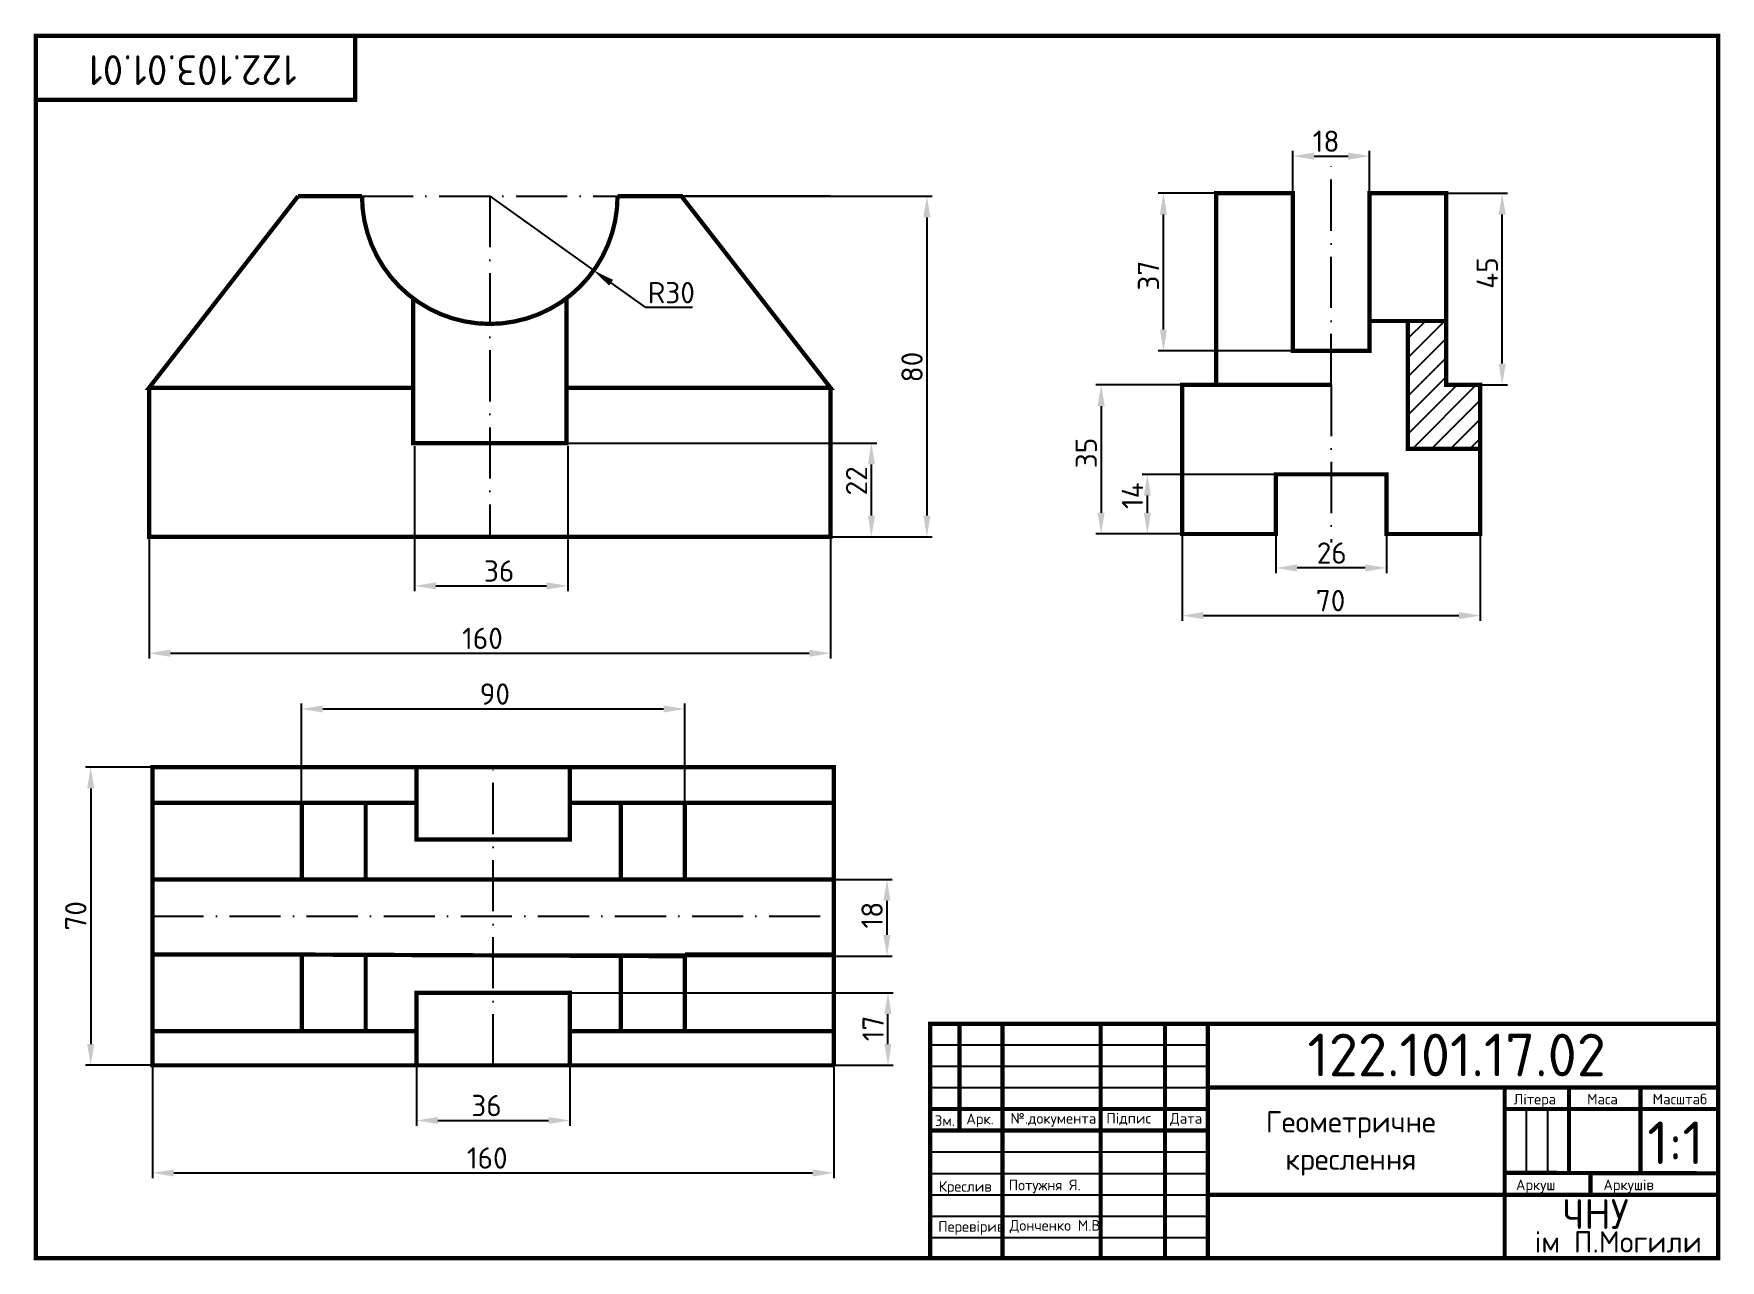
# Model space of a CAD drawing. Header units: millimetres. Extents: x 20 to 416, y 4 to 292.
import ezdxf
from ezdxf.enums import TextEntityAlignment as Align

# ---------------------------------------------------------------- set-up
doc = ezdxf.new("R2010")
doc.units = ezdxf.units.MM
doc.header["$PDMODE"] = 34
doc.header["$PDSIZE"] = -3
doc.linetypes.add('ACAD_ISO10W100', pattern=[18, 12, -3, 0, -3])
for name, color, linetype in [('Dim', 5, 'Continuous'), ('Kontur', 7, 'Continuous'), ('Osy', 1, 'ACAD_ISO10W100')]:
    doc.layers.add(name, color=color, linetype=linetype)
doc.styles.get("Standard").update_dxf_attribs({"font": 'isocpeur.ttf'})
doc.dimstyles.new('ESKD', dxfattribs={"dimtxt": 5, "dimasz": 5, "dimexe": 1.25, "dimexo": 0, "dimgap": 1, "dimtad": 1, "dimtoh": 1, "dimdec": 1, "dimtxsty": 'Standard', "dimcen": 2.5, "dimclrd": 256, "dimclre": 256, "dimclrt": 256, "dimadec": 0, "dimazin": 0, "dimtfac": 1, "dimtdec": 1, "dimtmove": 0, "dimatfit": 3, "dimfxl": 1, "dimarcsym": 0})
doc.dimstyles.new('ESKD_', dxfattribs={"dimtxt": 5, "dimasz": 5, "dimexe": 1.25, "dimexo": 0, "dimgap": 1, "dimtad": 1, "dimtoh": 1, "dimdec": 1, "dimtxsty": 'Standard', "dimcen": 2.5, "dimclrd": 256, "dimclre": 256, "dimclrt": 256, "dimadec": 0, "dimazin": 0, "dimtfac": 1, "dimtdec": 1, "dimtmove": 0, "dimatfit": 3, "dimfxl": 1, "dimtfillclr": 256, "dimlwd": -1, "dimlwe": -1, "dimarcsym": 0})

# ---------------------------------------------------------------- blocks, each defined once
blk = doc.blocks.new('*D2')
at = {"layer": 'Defpoints', "color": 0, "transparency": 16777216}
for p in [(46.58, 174.36), (206.58, 174.36), (206.58, 147.03)]:
    blk.add_point(p, dxfattribs=at)
at = {"layer": 'Dim', "lineweight": -2, "transparency": 16777216}
for p, q in [((46.58, 174.36), (46.58, 145.78)), ((206.58, 174.36), (206.58, 145.78)), ((51.58, 147.03), (201.58, 147.03))]:
    blk.add_line(p, q, dxfattribs=at)
at = {"layer": 'Dim', "transparency": 16777216}
for points in [[(51.58, 147.87), (51.58, 146.2), (46.58, 147.03)], [(201.58, 147.87), (201.58, 146.2), (206.58, 147.03)]]:
    blk.add_solid(points, dxfattribs=at)
at = {"layer": 'Dim', "transparency": 16777216, "insert": (124.87, 150.53), "char_height": 5, "attachment_point": 5}
blk.add_mtext('160', dxfattribs=at)
blk = doc.blocks.new('*D3')
at = {"layer": 'Defpoints', "color": 0, "transparency": 16777216}
for p in [(108.93, 195.68), (144.93, 195.68), (144.93, 162.85)]:
    blk.add_point(p, dxfattribs=at)
at = {"layer": 'Dim', "lineweight": -2, "transparency": 16777216}
for p, q in [((108.93, 195.68), (108.93, 161.6)), ((144.93, 195.68), (144.93, 161.6)), ((113.93, 162.85), (139.93, 162.85))]:
    blk.add_line(p, q, dxfattribs=at)
at = {"layer": 'Dim', "transparency": 16777216}
for points in [[(113.93, 163.68), (113.93, 162.01), (108.93, 162.85)], [(139.93, 163.68), (139.93, 162.01), (144.93, 162.85)]]:
    blk.add_solid(points, dxfattribs=at)
at = {"layer": 'Dim', "transparency": 16777216, "insert": (128.78, 166.35), "char_height": 5, "attachment_point": 5}
blk.add_mtext('36', dxfattribs=at)
blk = doc.blocks.new('*D4')
at = {"layer": 'Defpoints', "color": 0, "transparency": 16777216}
for p in [(144.58, 196.36), (216.19, 196.36), (144.58, 174.36)]:
    blk.add_point(p, dxfattribs=at)
at = {"layer": 'Dim', "lineweight": -2, "transparency": 16777216}
for p, q in [((144.58, 196.36), (217.44, 196.36)), ((216.19, 179.36), (216.19, 191.36)), ((144.58, 174.36), (217.44, 174.36))]:
    blk.add_line(p, q, dxfattribs=at)
at = {"layer": 'Dim', "transparency": 16777216}
for points in [[(215.36, 191.36), (217.03, 191.36), (216.19, 196.36)], [(215.36, 179.36), (217.03, 179.36), (216.19, 174.36)]]:
    blk.add_solid(points, dxfattribs=at)
at = {"layer": 'Dim', "transparency": 16777216, "insert": (212.69, 187.51), "char_height": 5, "attachment_point": 5, "rotation": 90}
blk.add_mtext('22', dxfattribs=at)
blk = doc.blocks.new('*D6')
at = {"layer": 'Defpoints', "color": 0, "transparency": 16777216}
for p in [(280.98, 189.04), (311.14, 189.04), (311.14, 175.04)]:
    blk.add_point(p, dxfattribs=at)
at = {"layer": 'Dim', "lineweight": -2, "transparency": 16777216}
for p, q in [((311.14, 189.04), (279.73, 189.04)), ((280.98, 180.04), (280.98, 184.04)), ((311.14, 175.04), (279.73, 175.04))]:
    blk.add_line(p, q, dxfattribs=at)
at = {"layer": 'Dim', "transparency": 16777216}
for points in [[(280.15, 184.04), (281.82, 184.04), (280.98, 189.04)], [(280.15, 180.04), (281.82, 180.04), (280.98, 175.04)]]:
    blk.add_solid(points, dxfattribs=at)
at = {"layer": 'Dim', "transparency": 16777216, "insert": (277.48, 184.04), "char_height": 5, "attachment_point": 5, "rotation": 90}
blk.add_mtext('14', dxfattribs=at)
blk = doc.blocks.new('*D7')
at = {"layer": 'Defpoints', "color": 0, "transparency": 16777216}
for p in [(289.14, 175.04), (359.14, 175.04), (359.14, 155.88)]:
    blk.add_point(p, dxfattribs=at)
at = {"layer": 'Dim', "lineweight": -2, "transparency": 16777216}
for p, q in [((289.14, 175.04), (289.14, 154.63)), ((359.14, 175.04), (359.14, 154.63)), ((294.14, 155.88), (354.14, 155.88))]:
    blk.add_line(p, q, dxfattribs=at)
at = {"layer": 'Dim', "transparency": 16777216}
for points in [[(294.14, 156.71), (294.14, 155.05), (289.14, 155.88)], [(354.14, 156.71), (354.14, 155.05), (359.14, 155.88)]]:
    blk.add_solid(points, dxfattribs=at)
at = {"layer": 'Dim', "transparency": 16777216, "insert": (324, 159.38), "char_height": 5, "attachment_point": 5}
blk.add_mtext('70', dxfattribs=at)
blk = doc.blocks.new('*D9')
at = {"layer": 'Defpoints', "color": 0, "transparency": 16777216}
for p in [(311.14, 175.04), (337.14, 175.04), (311.14, 167.06)]:
    blk.add_point(p, dxfattribs=at)
at = {"layer": 'Dim', "lineweight": -2, "transparency": 16777216}
for p, q in [((311.14, 175.04), (311.14, 165.81)), ((337.14, 175.04), (337.14, 165.81)), ((332.14, 167.06), (316.14, 167.06))]:
    blk.add_line(p, q, dxfattribs=at)
at = {"layer": 'Dim', "transparency": 16777216}
for points in [[(316.14, 167.9), (316.14, 166.23), (311.14, 167.06)], [(332.14, 167.9), (332.14, 166.23), (337.14, 167.06)]]:
    blk.add_solid(points, dxfattribs=at)
at = {"layer": 'Dim', "transparency": 16777216, "insert": (324.28, 170.56), "char_height": 5, "attachment_point": 5}
blk.add_mtext('26', dxfattribs=at)
blk = doc.blocks.new('*D10')
at = {"layer": 'Defpoints', "color": 0, "transparency": 16777216}
for p in [(289.14, 210.04), (270.13, 175.04), (289.14, 175.04)]:
    blk.add_point(p, dxfattribs=at)
at = {"layer": 'Dim', "lineweight": -2, "transparency": 16777216}
for p, q in [((289.14, 210.04), (268.88, 210.04)), ((270.13, 205.04), (270.13, 180.04)), ((289.14, 175.04), (268.88, 175.04))]:
    blk.add_line(p, q, dxfattribs=at)
at = {"layer": 'Dim', "transparency": 16777216}
for points in [[(269.29, 205.04), (270.96, 205.04), (270.13, 210.04)], [(269.29, 180.04), (270.96, 180.04), (270.13, 175.04)]]:
    blk.add_solid(points, dxfattribs=at)
at = {"layer": 'Dim', "transparency": 16777216, "insert": (266.63, 194.05), "char_height": 5, "attachment_point": 5, "rotation": 90}
blk.add_mtext('35', dxfattribs=at)
blk = doc.blocks.new('*D11')
at = {"layer": 'Defpoints', "color": 0, "transparency": 16777216}
for p in [(284.75, 255.04), (315.14, 255.04), (315.14, 218.04)]:
    blk.add_point(p, dxfattribs=at)
at = {"layer": 'Dim', "lineweight": -2, "transparency": 16777216}
for p, q in [((315.14, 255.04), (283.5, 255.04)), ((284.75, 223.04), (284.75, 250.04)), ((315.14, 218.04), (283.5, 218.04))]:
    blk.add_line(p, q, dxfattribs=at)
at = {"layer": 'Dim', "transparency": 16777216}
for points in [[(283.92, 250.04), (285.59, 250.04), (284.75, 255.04)], [(283.92, 223.04), (285.59, 223.04), (284.75, 218.04)]]:
    blk.add_solid(points, dxfattribs=at)
at = {"layer": 'Dim', "transparency": 16777216, "insert": (281.25, 235.68), "char_height": 5, "attachment_point": 5, "rotation": 90}
blk.add_mtext('37', dxfattribs=at)
blk = doc.blocks.new('*D12')
at = {"layer": 'Defpoints', "color": 0, "transparency": 16777216}
for p in [(333.14, 263.76), (315.14, 255.04), (333.14, 255.04)]:
    blk.add_point(p, dxfattribs=at)
at = {"layer": 'Dim', "lineweight": -2, "transparency": 16777216}
for p, q in [((315.14, 255.04), (315.14, 265.01)), ((320.14, 263.76), (328.14, 263.76)), ((333.14, 255.04), (333.14, 265.01))]:
    blk.add_line(p, q, dxfattribs=at)
at = {"layer": 'Dim', "transparency": 16777216}
for points in [[(320.14, 264.59), (320.14, 262.92), (315.14, 263.76)], [(328.14, 264.59), (328.14, 262.92), (333.14, 263.76)]]:
    blk.add_solid(points, dxfattribs=at)
at = {"layer": 'Dim', "transparency": 16777216, "insert": (322.96, 267.26), "char_height": 5, "attachment_point": 5}
blk.add_mtext('18', dxfattribs=at)
blk = doc.blocks.new('*D13')
at = {"layer": 'Defpoints', "color": 0, "transparency": 16777216}
for p in [(351.14, 255.04), (364.29, 255.04), (351.14, 210.04)]:
    blk.add_point(p, dxfattribs=at)
at = {"layer": 'Dim', "lineweight": -2, "transparency": 16777216}
for p, q in [((351.14, 255.04), (365.54, 255.04)), ((364.29, 215.04), (364.29, 250.04)), ((351.14, 210.04), (365.54, 210.04))]:
    blk.add_line(p, q, dxfattribs=at)
at = {"layer": 'Dim', "transparency": 16777216}
for points in [[(363.46, 250.04), (365.12, 250.04), (364.29, 255.04)], [(363.46, 215.04), (365.12, 215.04), (364.29, 210.04)]]:
    blk.add_solid(points, dxfattribs=at)
at = {"layer": 'Dim', "transparency": 16777216, "insert": (360.79, 236.31), "char_height": 5, "attachment_point": 5, "rotation": 90}
blk.add_mtext('45', dxfattribs=at)
blk = doc.blocks.new('*D16')
at = {"layer": 'Defpoints', "color": 0, "transparency": 16777216}
for p in [(109.38, 50.28), (145.38, 50.28), (145.38, 37.33)]:
    blk.add_point(p, dxfattribs=at)
at = {"layer": 'Dim', "lineweight": -2, "transparency": 16777216}
for p, q in [((109.38, 50.28), (109.38, 36.08)), ((145.38, 50.28), (145.38, 36.08)), ((114.38, 37.33), (140.38, 37.33))]:
    blk.add_line(p, q, dxfattribs=at)
at = {"layer": 'Dim', "transparency": 16777216}
for points in [[(114.38, 38.16), (114.38, 36.5), (109.38, 37.33)], [(140.38, 38.16), (140.38, 36.5), (145.38, 37.33)]]:
    blk.add_solid(points, dxfattribs=at)
at = {"layer": 'Dim', "transparency": 16777216, "insert": (125.81, 40.83), "char_height": 5, "attachment_point": 5}
blk.add_mtext('36', dxfattribs=at)
blk = doc.blocks.new('*D17')
at = {"layer": 'Defpoints', "color": 0, "transparency": 16777216}
for p in [(47.38, 50.28), (207.38, 50.28), (207.38, 25.01)]:
    blk.add_point(p, dxfattribs=at)
at = {"layer": 'Dim', "lineweight": -2, "transparency": 16777216}
for p, q in [((47.38, 50.28), (47.38, 23.76)), ((207.38, 50.28), (207.38, 23.76)), ((52.38, 25.01), (202.38, 25.01))]:
    blk.add_line(p, q, dxfattribs=at)
at = {"layer": 'Dim', "transparency": 16777216}
for points in [[(52.38, 25.84), (52.38, 24.17), (47.38, 25.01)], [(202.38, 25.84), (202.38, 24.17), (207.38, 25.01)]]:
    blk.add_solid(points, dxfattribs=at)
at = {"layer": 'Dim', "transparency": 16777216, "insert": (125.99, 28.51), "char_height": 5, "attachment_point": 5}
blk.add_mtext('160', dxfattribs=at)
blk = doc.blocks.new('*D18')
at = {"layer": 'Defpoints', "color": 0, "transparency": 16777216}
for p in [(47.38, 120.28), (32.88, 50.28), (47.38, 50.28)]:
    blk.add_point(p, dxfattribs=at)
at = {"layer": 'Dim', "lineweight": -2, "transparency": 16777216}
for p, q in [((47.38, 120.28), (31.63, 120.28)), ((32.88, 115.28), (32.88, 55.28)), ((47.38, 50.28), (31.63, 50.28))]:
    blk.add_line(p, q, dxfattribs=at)
at = {"layer": 'Dim', "transparency": 16777216}
for points in [[(32.04, 115.28), (33.71, 115.28), (32.88, 120.28)], [(32.04, 55.28), (33.71, 55.28), (32.88, 50.28)]]:
    blk.add_solid(points, dxfattribs=at)
at = {"layer": 'Dim', "transparency": 16777216, "insert": (29.38, 85.37), "char_height": 5, "attachment_point": 5, "rotation": 90}
blk.add_mtext('70', dxfattribs=at)
blk = doc.blocks.new('*D20')
at = {"layer": 'Defpoints', "color": 0, "transparency": 16777216}
for p in [(172.38, 93.9), (172.38, 75.9), (219.84, 75.9)]:
    blk.add_point(p, dxfattribs=at)
at = {"layer": 'Dim', "lineweight": -2, "transparency": 16777216}
for p, q in [((172.38, 93.9), (221.09, 93.9)), ((219.84, 88.9), (219.84, 80.9)), ((172.38, 75.9), (221.09, 75.9))]:
    blk.add_line(p, q, dxfattribs=at)
at = {"layer": 'Dim', "transparency": 16777216}
for points in [[(219, 88.9), (220.67, 88.9), (219.84, 93.9)], [(219, 80.9), (220.67, 80.9), (219.84, 75.9)]]:
    blk.add_solid(points, dxfattribs=at)
at = {"layer": 'Dim', "transparency": 16777216, "insert": (216.34, 85.55), "char_height": 5, "attachment_point": 5, "rotation": 90}
blk.add_mtext('18', dxfattribs=at)
blk = doc.blocks.new('*D21')
at = {"layer": 'Defpoints', "color": 0, "transparency": 16777216}
for p in [(172.38, 133.95), (82.38, 111.9), (172.38, 111.9)]:
    blk.add_point(p, dxfattribs=at)
at = {"layer": 'Dim', "lineweight": -2, "transparency": 16777216}
for p, q in [((82.38, 111.9), (82.38, 135.2)), ((172.38, 111.9), (172.38, 135.2)), ((87.38, 133.95), (167.38, 133.95))]:
    blk.add_line(p, q, dxfattribs=at)
at = {"layer": 'Dim', "transparency": 16777216}
for points in [[(87.38, 134.78), (87.38, 133.11), (82.38, 133.95)], [(167.38, 134.78), (167.38, 133.11), (172.38, 133.95)]]:
    blk.add_solid(points, dxfattribs=at)
at = {"layer": 'Dim', "transparency": 16777216, "insert": (127.77, 137.45), "char_height": 5, "attachment_point": 5}
blk.add_mtext('90', dxfattribs=at)
blk = doc.blocks.new('*D14')
at = {"layer": 'Defpoints', "color": 0, "transparency": 16777216}
for p in [(145.38, 67.28), (220.08, 67.28), (145.38, 50.28)]:
    blk.add_point(p, dxfattribs=at)
at = {"layer": 'Dim', "lineweight": -2, "transparency": 16777216}
for p, q in [((145.38, 67.28), (221.33, 67.28)), ((220.08, 55.28), (220.08, 62.28)), ((145.38, 50.28), (221.33, 50.28))]:
    blk.add_line(p, q, dxfattribs=at)
at = {"layer": 'Dim', "transparency": 16777216}
for points in [[(219.24, 62.28), (220.91, 62.28), (220.08, 67.28)], [(219.24, 55.28), (220.91, 55.28), (220.08, 50.28)]]:
    blk.add_solid(points, dxfattribs=at)
at = {"layer": 'Dim', "transparency": 16777216, "insert": (216.58, 58.94), "char_height": 5, "attachment_point": 5, "rotation": 90}
blk.add_mtext('17', dxfattribs=at)
blk = doc.blocks.new('*D22')
at = {"layer": 'Defpoints', "color": 0, "linetype": 'ACAD_ISO10W100', "transparency": 16777216}
for p in [(126.58, 254.36), (150.99, 236.92)]:
    blk.add_point(p, dxfattribs=at)
at = {"layer": 'Dim', "transparency": 16777216}
for p, q in [((126.58, 254.36), (150.99, 236.92)), ((163.2, 228.2), (155.06, 234.02)), ((174.2, 228.2), (163.2, 228.2))]:
    blk.add_line(p, q, dxfattribs=at)
at = {"layer": 'Dim', "linetype": 'ACAD_ISO10W100', "transparency": 16777216}
blk.add_solid([(155.54, 234.69), (154.58, 233.34), (150.99, 236.92)], dxfattribs=at)
at = {"layer": 'Dim', "linetype": 'ACAD_ISO10W100', "transparency": 16777216, "insert": (169.2, 231.7), "char_height": 5, "attachment_point": 5}
blk.add_mtext('R30', dxfattribs=at)
blk = doc.blocks.new('*D23')
at = {"layer": 'Defpoints', "color": 0, "transparency": 16777216}
for p in [(171.58, 254.36), (171.58, 174.36), (229.22, 174.36)]:
    blk.add_point(p, dxfattribs=at)
at = {"layer": 'Dim', "transparency": 16777216}
for p, q in [((171.58, 254.36), (230.47, 254.36)), ((229.22, 249.36), (229.22, 179.36)), ((171.58, 174.36), (230.47, 174.36))]:
    blk.add_line(p, q, dxfattribs=at)
for points in [[(228.39, 249.36), (230.05, 249.36), (229.22, 254.36)], [(228.39, 179.36), (230.05, 179.36), (229.22, 174.36)]]:
    blk.add_solid(points, dxfattribs=at)
at = {"layer": 'Dim', "transparency": 16777216, "insert": (225.72, 214.23), "char_height": 5, "attachment_point": 5, "rotation": 90}
blk.add_mtext('80', dxfattribs=at)

msp = doc.modelspace()

# ---------------------------------------------------------------- hatches: boundary and pattern name
at = {"layer": 'Defpoints'}
h = msp.add_hatch(dxfattribs=at)
h.set_pattern_fill('ANSI31', color=256)
h.paths.add_polyline_path([(359.14, 210.04), (351.14, 210.04), (351.14, 225.04), (342.14, 225.04), (342.14, 195.04), (359.14, 195.04)])

# ---------------------------------------------------------------- linework, layer by layer
for p, q in [((351.14, 225.04), (333.14, 225.04)), ((342.14, 195.04), (342.14, 225.04)), ((351.14, 210.04), (351.14, 225.04)), ((359.14, 195.04), (342.14, 195.04)), ((359.14, 175.04), (359.14, 195.04)), ((47.38, 120.28), (47.38, 111.9)), ((47.38, 120.28), (109.38, 120.28)), ((47.38, 120.28), (82.38, 120.28)), ((109.38, 120.28), (109.38, 111.9)), ((145.38, 111.9), (145.38, 120.28)), ((47.38, 111.9), (109.38, 111.9)), ((47.38, 111.9), (55.38, 111.9)), ((82.38, 111.9), (82.44, 93.9)), ((97.44, 93.9), (97.44, 111.9)), ((145.38, 111.9), (207.38, 111.9)), ((157.38, 93.9), (157.38, 111.9)), ((172.38, 111.9), (172.38, 93.9)), ((172.38, 111.9), (172.38, 93.9)), ((207.38, 111.9), (199.38, 111.9)), ((82.44, 93.9), (82.38, 102.28)), ((172.38, 93.9), (82.44, 93.9)), ((82.44, 93.9), (97.44, 93.9)), ((172.38, 93.9), (157.38, 93.9)), ((82.38, 58.28), (82.38, 76.18)), ((172.38, 76.28), (82.44, 76.28)), ((82.44, 76.28), (82.44, 68.31)), ((172.38, 58.28), (172.38, 76.28)), ((47.38, 50.28), (47.38, 58.28)), ((47.38, 58.28), (109.38, 58.28)), ((109.38, 58.28), (109.38, 50.28)), ((145.38, 50.28), (145.38, 58.28)), ((207.38, 58.28), (145.38, 58.28)), ((207.38, 50.28), (145.38, 50.28))]:
    msp.add_line(p, q, dxfattribs=at)
at = {"layer": 'Defpoints', "linetype": 'ACAD_ISO10W100'}
msp.add_line((47.38, 50.28), (127.38, 50.28), dxfattribs=at)
at = {"layer": 'Defpoints', "const_width": 1}
for points in [[(359.14, 195.04), (342.14, 195.04), (342.14, 225.04), (351.14, 225.04), (333.14, 225.04)], [(297.14, 210.04), (324.14, 210.04)], [(97.44, 120.28), (172.38, 120.28), (207.38, 120.28), (207.38, 93.9), (207.38, 111.9), (157.38, 111.9), (157.38, 93.9), (47.38, 93.9), (47.38, 120.28), (47.38, 50.28), (207.38, 50.28), (145.38, 50.28), (145.38, 67.28), (109.38, 67.28), (109.38, 50.28)], [(109.38, 120.28), (109.38, 103.28), (145.38, 103.28), (145.38, 120.28), (47.38, 120.28), (47.38, 111.9), (109.38, 111.9)], [(172.38, 93.9), (172.38, 111.9), (172.38, 93.9), (207.38, 93.9), (207.38, 50.28), (207.38, 58.28), (172.38, 58.28), (172.38, 75.9), (82.44, 76.28), (82.44, 58.28), (57.7, 58.28), (109.38, 58.28), (109.38, 67.28), (145.38, 67.28), (145.38, 58.28), (172.38, 58.28), (207.38, 58.28), (207.38, 111.9), (145.38, 111.9)], [(82.44, 93.9), (82.44, 111.9)], [(97.44, 93.9), (97.44, 111.9)], [(157.38, 93.9), (157.38, 111.9)], [(172.38, 93.9), (207.38, 93.9), (47.38, 93.9)], [(82.44, 76.28), (47.38, 76.28)], [(97.44, 76.28), (97.44, 58.28)], [(157.38, 75.97), (157.38, 58.28)], [(172.38, 76.28), (207.38, 76.32)], [(47.38, 58.28), (57.7, 58.28)]]:
    msp.add_lwpolyline(points, dxfattribs=at)
at = {"layer": 'Defpoints'}
for points in [[(47.38, 50.28), (207.38, 50.28), (207.38, 120.28), (47.38, 120.28)], [(109.38, 120.28), (145.38, 120.28), (145.38, 103.28), (109.38, 103.28)], [(109.38, 50.28), (145.38, 50.28), (145.38, 67.28), (109.38, 67.28)]]:
    msp.add_lwpolyline(points, close=True, dxfattribs=at)
at = {"layer": 'Dim'}
msp.add_line((47.38, 50.28), (47.38, 85.28), dxfattribs=at)
at = {"layer": 'Kontur'}
for p, q in [((46.58, 209.36), (81.58, 254.36)), ((206.58, 254.36), (171.58, 254.36)), ((206.58, 209.36), (171.58, 254.36)), ((297.14, 210.04), (297.14, 255.04)), ((297.14, 255.04), (315.14, 255.04)), ((351.14, 255.04), (333.14, 255.04)), ((351.14, 210.04), (351.14, 255.04)), ((108.58, 209.36), (108.58, 230.36)), ((144.58, 209.36), (144.58, 230.36)), ((333.14, 218.04), (315.14, 218.04)), ((289.14, 210.04), (297.14, 210.04)), ((289.14, 210.04), (324.14, 210.04)), ((359.14, 210.04), (351.14, 210.04)), ((144.58, 196.36), (108.58, 196.36)), ((311.14, 175.04), (311.14, 189.04)), ((311.14, 189.04), (337.14, 189.04)), ((236.86, 60), (236.86, 34.98)), ((246.94, 60), (246.94, 5)), ((270.02, 60), (270.02, 5)), ((285.13, 60), (285.13, 5)), ((295.21, 60), (295.21, 5)), ((230, 55.12), (295.21, 55.12)), ((230, 50.09), (295.21, 50.09)), ((230, 45.05), (295.21, 45.05)), ((415, 45.05), (295.21, 45.05)), ((364.88, 45.05), (364.88, 5)), ((379.99, 45.05), (379.99, 24.91)), ((396.78, 45.05), (396.78, 24.91)), ((230, 40.02), (295.21, 40.02)), ((415, 40.02), (364.88, 40.02)), ((369.92, 40.02), (369.92, 24.91)), ((374.96, 40.02), (374.96, 24.91)), ((230, 34.98), (295.21, 34.98)), ((230, 29.95), (295.21, 29.95)), ((230, 24.91), (295.21, 24.91)), ((415, 24.91), (364.88, 24.91)), ((385.03, 19.88), (385.03, 24.91)), ((396.78, 24.91), (396.78, 24.91)), ((230, 19.88), (295.21, 19.88)), ((415, 19.88), (295.21, 19.88)), ((230, 14.85), (295.21, 14.85)), ((230, 9.81), (295.21, 9.81))]:
    msp.add_line(p, q, dxfattribs=at)
at = {"layer": 'Kontur', "const_width": 1}
for points in [[(20, 5), (415, 5), (415, 292), (20, 292)], [(20, 277), (95, 277), (95, 292), (20, 292)]]:
    msp.add_lwpolyline(points, close=True, dxfattribs=at)
for points in [[(81.58, 254.36), (46.58, 209.36), (108.58, 209.36)], [(297.14, 210.04), (289.14, 210.04), (289.14, 175.04), (311.14, 175.04), (311.14, 189.04), (337.14, 189.04), (337.14, 175.04), (359.14, 175.04), (359.14, 210.04), (351.14, 210.04), (351.14, 255.04), (333.14, 255.04), (333.14, 218.04), (315.14, 218.04), (315.14, 255.04), (297.14, 255.04), (297.14, 210.04)], [(108.58, 209.36), (108.58, 230.36)], [(144.58, 209.36), (144.58, 230.36)], [(46.58, 209.36), (46.58, 174.36), (206.58, 174.36), (206.58, 209.36)], [(415, 5), (415, 60), (230, 60), (230, 5)], [(236.86, 34.98), (236.86, 60)], [(246.94, 5), (246.94, 60)], [(270.02, 5), (270.02, 60)], [(285.13, 5), (285.13, 60)], [(295.21, 5), (295.21, 60)], [(295.21, 45.05), (415, 45.05)], [(364.88, 5), (364.88, 45.05)], [(379.99, 24.91), (379.99, 45.05)], [(396.78, 24.95), (396.78, 45.05)], [(230, 40.02), (295.21, 40.02)], [(415, 40.02), (364.88, 40.02)], [(230, 34.98), (295.21, 34.98)], [(364.88, 25.03), (415, 24.91)], [(385.03, 19.88), (385.03, 24.91)], [(295.21, 19.88), (415, 19.88)]]:
    msp.add_lwpolyline(points, dxfattribs=at)
for points in [[(81.58, 254.36), (96.58, 254.36, -3.732051)], [(96.58, 254.36, 1), (156.58, 254.36, 7.595754)], [(108.58, 209.36), (108.58, 196.36), (144.58, 196.36), (144.58, 209.36), (206.58, 209.36), (171.58, 254.36), (156.58, 254.36, 0.075219)]]:
    msp.add_lwpolyline(points, format="xyb", dxfattribs=at)
at = {"layer": 'Kontur'}
msp.add_arc((126.58, 254.36), 30, 180, 0, dxfattribs=at)
at = {"layer": 'Osy', "linetype": 'ACAD_ISO10W100'}
for p, q in [((324.14, 210.04), (324.14, 263.76)), ((96.58, 254.36), (156.58, 254.36)), ((126.58, 254.36), (126.58, 174.36)), ((324.14, 210.04), (324.14, 173.01)), ((127.38, 50.28), (127.38, 120.28)), ((47.38, 85.28), (207.38, 85.28))]:
    msp.add_line(p, q, dxfattribs=at)

# ---------------------------------------------------------------- texts
at = {"layer": 'Kontur'}
msp.add_text('122.103.01.01', height=7, rotation=180, dxfattribs=at).set_placement((81.3, 287.46))
for s, height, p in [('122.101.17.02', 10, (318.58, 47.7)), ('Зм.', 2.5, (231.08, 36.04)), ('Арк.', 2.5, (238.47, 36.45)), ('№.документа', 2.5, (248.85, 36.57)), ('Підпис', 2.5, (271.36, 36.6)), ('Дата', 2.5, (286.32, 36.57)), ('1:1', 10, (398.36, 27.09)), ('Креслив', 2.5, (232, 20.59)), ('Потужня Я.', 2.5, (248.42, 20.91)), ('Аркушів', 2.5, (388.05, 20.96)), ('ЧНУ', 7, (378.44, 11.86)), ('Перевірив', 2.5, (231.87, 11.18)), ('Донченко М.В.', 2.5, (248.67, 11.44)), ('ім П.Могили', 5, (371.9, 6.31))]:
    msp.add_text(s, height=height, dxfattribs=at).set_placement(p)
for s, height, p in [('Літера', 2.5, (371.97, 41.08)), ('Маса', 2.5, (387.83, 41.08)), ('Масштаб', 2.5, (406.01, 41.08)), ('Геометричне', 5, (328.75, 34.52)), ('креслення', 5, (328.75, 25.73)), ('Аркуш', 2.5, (372.17, 20.96))]:
    msp.add_text(s, height=height, dxfattribs=at).set_placement(p, align=Align.CENTER)

# ---------------------------------------------------------------- dimensions: what is measured, and where the dimension line sits
at = {"layer": 'Dim'}
for base, p1, p2, picture, middle in [((333.14, 263.76), (315.14, 255.04), (333.14, 255.04), '*D12', (322.96, 263.76)), ((144.93, 162.85), (108.93, 195.68), (144.93, 195.68), '*D3', (128.78, 162.85)), ((206.58, 147.03), (46.58, 174.36), (206.58, 174.36), '*D2', (124.87, 147.03)), ((359.14, 155.88), (289.14, 175.04), (359.14, 175.04), '*D7', (324, 155.88)), ((311.14, 167.06), (337.14, 175.04), (311.14, 175.04), '*D9', (324.28, 167.06)), ((172.38, 133.95), (82.38, 111.9), (172.38, 111.9), '*D21', (127.77, 133.95)), ((207.38, 25.01), (47.38, 50.28), (207.38, 50.28), '*D17', (125.99, 25.01)), ((145.38, 37.33), (109.38, 50.28), (145.38, 50.28), '*D16', (125.81, 37.33))]:
    dim = msp.add_linear_dim(base=base, p1=p1, p2=p2, dimstyle='ESKD', dxfattribs=at)
    dim.commit()
    dim.dimension.update_dxf_attribs({"geometry": picture, "text_midpoint": middle, "dimtype": 160})
at = {"layer": 'Dim', "linetype": 'ACAD_ISO10W100'}
dim = msp.add_radius_dim(center=(126.58, 254.36), mpoint=(150.99, 236.92), dimstyle='ESKD_', dxfattribs=at)
dim.commit()
dim.dimension.update_dxf_attribs({"geometry": '*D22', "text_midpoint": (169.2, 231.7)})
at = {"layer": 'Dim'}
for base, p1, p2, dimstyle, picture, middle in [((229.22, 174.36), (171.58, 254.36), (171.58, 174.36), 'ESKD_', '*D23', (229.22, 214.23)), ((284.75, 255.04), (315.14, 218.04), (315.14, 255.04), 'ESKD', '*D11', (284.75, 235.68)), ((364.29, 255.04), (351.14, 210.04), (351.14, 255.04), 'ESKD', '*D13', (364.29, 236.31)), ((270.13, 175.04), (289.14, 210.04), (289.14, 175.04), 'ESKD', '*D10', (270.13, 194.05)), ((216.19, 196.36), (144.58, 174.36), (144.58, 196.36), 'ESKD', '*D4', (216.19, 187.51)), ((280.98, 189.04), (311.14, 175.04), (311.14, 189.04), 'ESKD', '*D6', (280.98, 184.04)), ((32.88, 50.28), (47.38, 120.28), (47.38, 50.28), 'ESKD', '*D18', (32.88, 85.37)), ((219.84, 75.9), (172.38, 93.9), (172.38, 75.9), 'ESKD', '*D20', (219.84, 85.55)), ((220.08, 67.28), (145.38, 50.28), (145.38, 67.28), 'ESKD', '*D14', (220.08, 58.94))]:
    dim = msp.add_linear_dim(base=base, p1=p1, p2=p2, angle=90, dimstyle=dimstyle, dxfattribs=at)
    dim.commit()
    dim.dimension.update_dxf_attribs({"geometry": picture, "text_midpoint": middle, "dimtype": 160})

doc.saveas('drawing.dxf')
